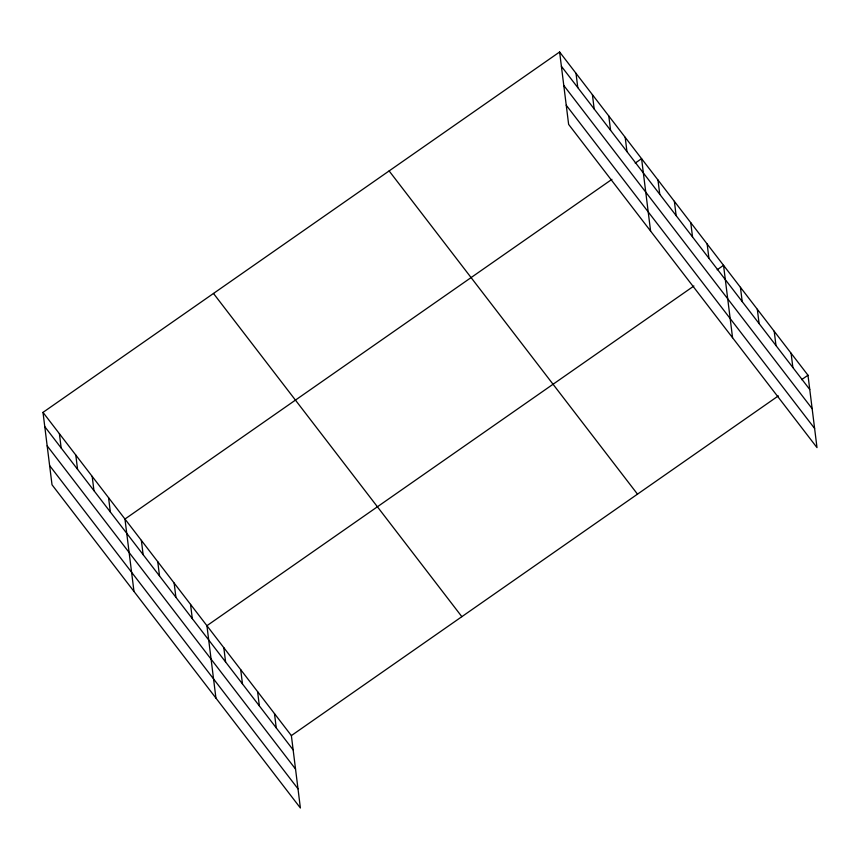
<?xml version="1.0" encoding="UTF-8"?>
<svg xmlns="http://www.w3.org/2000/svg" width="860" height="860" viewBox="0 0 860 860"><rect width="100%" height="100%" fill="white"/><g stroke="black" fill="none" stroke-linecap="round" stroke-linejoin="round"><path stroke-width="1.29" d="M43 412.381L291.368 735.601L300.387 808.002L52.019 484.782L43 412.381L559.613 51.998L807.981 375.218L817 447.619L568.632 124.399L559.613 51.998M611.922 179.342L124.958 519.042L133.977 591.443M635.217 163.099L641.582 158.659L650.59 231.06M693.891 286.004L206.927 625.704L215.935 698.105M717.186 269.76L723.539 265.321L732.559 337.722M291.368 735.601L778.332 395.901M801.628 379.658L807.981 375.218M561.397 66.295L809.765 389.515M563.784 85.473L812.152 408.693M566.245 105.221L814.613 428.452M389.129 170.925L637.496 494.145M213.484 293.454L461.852 616.674M44.784 426.667L293.152 749.888M47.171 445.846L295.539 769.066M49.633 465.604L298.001 788.824M791.092 353.245L792.877 367.532M774.204 331.261L775.989 345.559M757.316 309.288L759.1 323.575M740.428 287.304L742.201 301.602M707.146 243.993L708.93 258.29M690.752 222.665L692.537 236.951M674.358 201.326L676.143 215.624M657.964 179.998L659.749 194.285M625.188 137.331L626.962 151.629M608.794 115.993L610.568 130.29M592.4 94.665L594.185 108.962M576.007 73.337L577.791 87.623M274.48 713.617L276.254 727.915M257.591 691.644L259.365 705.931M240.703 669.661L242.477 683.958M223.815 647.688L225.589 661.974M190.533 604.376L192.307 618.663M174.139 583.037L175.913 597.334M157.745 561.709L159.53 575.996M141.352 540.37L143.136 554.668M108.564 497.704L110.349 512.001M92.181 476.375L93.955 490.673M75.787 455.048L77.561 469.334M59.394 433.709L61.167 448.006"/></g></svg>
